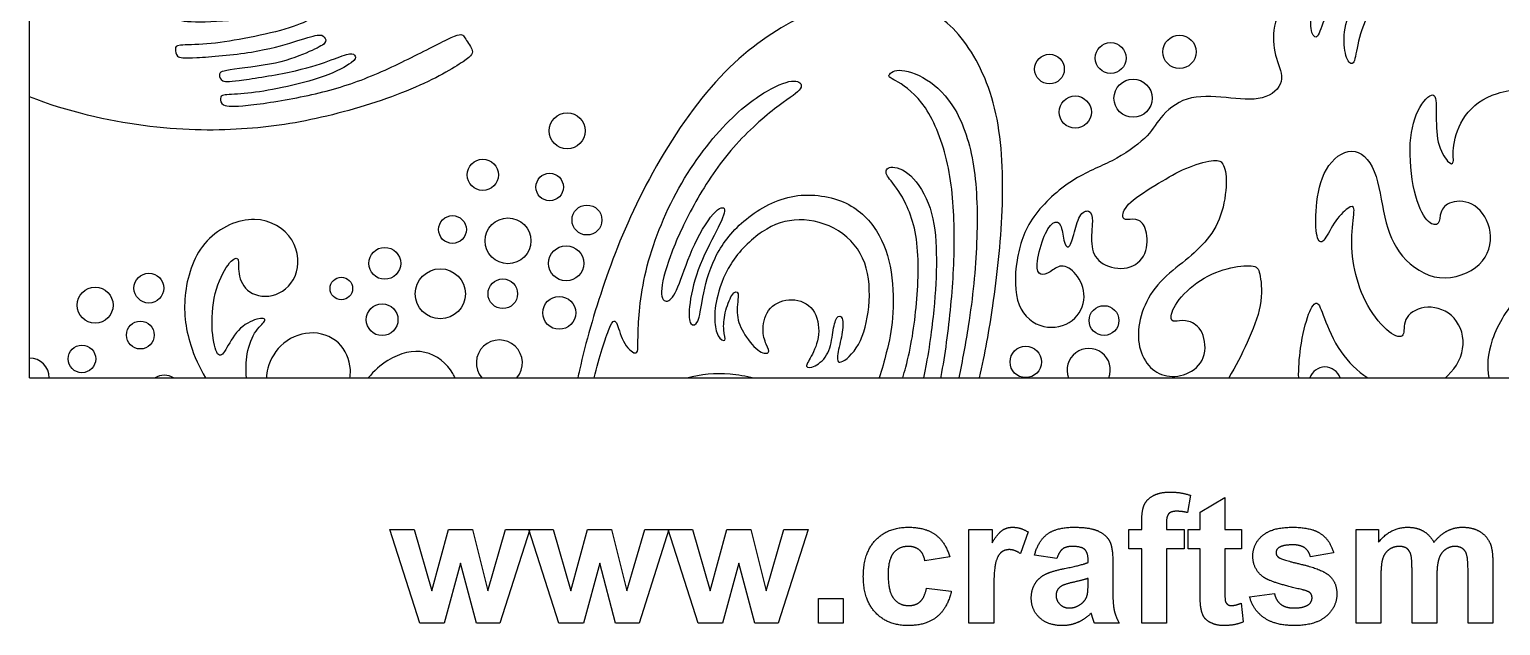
# Model space of a CAD drawing. Header units: millimetres. Extents: x -68 to 108, y -111 to 119.
# Drawn here: x -68 to 11.5, y -109 to -76.8 of the extents above; entities that cross this region are included whole.
import ezdxf

# ---------------------------------------------------------------- set-up
doc = ezdxf.new("R2010")
doc.units = ezdxf.units.MM
doc.header["$MEASUREMENT"] = 0
doc.layers.add('Layer 03', color=5, linetype='Continuous')

msp = doc.modelspace()

# ---------------------------------------------------------------- linework, layer by layer
at = {"layer": 'Layer 03'}
for p, q in [((-67.991, -95.654), (-67.991, 119.16)), ((-67.991, -95.654), (108.366, -95.654)), ((-5.27, -101.996), (-5.422, -102.935)), ((-4.752, -102.903), (-3.412, -102.125)), ((-3.412, -102.125), (-3.412, -103.854)), ((-4.752, -103.854), (-4.752, -102.903)), ((-46.909, -108.909), (-48.523, -103.854)), ((-48.523, -103.854), (-47.212, -103.854)), ((-47.212, -103.854), (-46.255, -107.167)), ((-46.255, -107.167), (-45.357, -103.854)), ((-45.357, -103.854), (-44.059, -103.854)), ((-44.059, -103.854), (-43.23, -107.167)), ((-43.23, -107.167), (-42.271, -103.854)), ((-40.962, -103.854), (-42.573, -108.909)), ((-42.271, -103.854), (-40.962, -103.854)), ((-39.39, -108.909), (-41.005, -103.854)), ((-41.005, -103.854), (-39.693, -103.854)), ((-39.693, -103.854), (-38.736, -107.167)), ((-38.736, -107.167), (-37.839, -103.854)), ((-37.839, -103.854), (-36.54, -103.854)), ((-36.54, -103.854), (-35.712, -107.167)), ((-35.712, -107.167), (-34.752, -103.854)), ((-33.443, -103.854), (-35.055, -108.909)), ((-34.752, -103.854), (-33.443, -103.854)), ((-31.871, -108.909), (-33.486, -103.854)), ((-33.486, -103.854), (-32.175, -103.854)), ((-32.175, -103.854), (-31.218, -107.167)), ((-31.218, -107.167), (-30.32, -103.854)), ((-30.32, -103.854), (-29.022, -103.854)), ((-29.022, -103.854), (-28.193, -107.167)), ((-28.193, -107.167), (-27.234, -103.854)), ((-25.925, -103.854), (-27.536, -108.909)), ((-27.234, -103.854), (-25.925, -103.854)), ((-17.24, -108.909), (-17.24, -103.854)), ((-17.24, -103.854), (-15.986, -103.854)), ((-15.986, -103.854), (-15.986, -104.567)), ((-14.042, -103.978), (-14.453, -105.151)), ((-8.598, -103.854), (-7.906, -103.854)), ((-8.598, -104.891), (-8.598, -103.854)), ((-7.906, -103.854), (-7.906, -103.475)), ((-6.567, -103.504), (-6.567, -103.854)), ((-6.567, -103.854), (-5.616, -103.854)), ((-5.616, -103.854), (-5.616, -104.891)), ((-5.4, -104.891), (-5.4, -103.854)), ((-5.4, -103.854), (-4.752, -103.854)), ((-3.412, -103.854), (-2.505, -103.854)), ((-2.505, -103.854), (-2.505, -104.891)), ((3.674, -103.854), (4.884, -103.854)), ((3.674, -108.909), (3.674, -103.854)), ((4.884, -103.854), (4.884, -104.539)), ((-7.906, -104.891), (-8.598, -104.891)), ((-7.906, -108.909), (-7.906, -104.891)), ((-5.616, -104.891), (-6.567, -104.891)), ((-6.567, -104.891), (-6.567, -108.909)), ((-4.752, -104.891), (-5.4, -104.891)), ((-4.752, -107.119), (-4.752, -104.891)), ((-2.505, -104.891), (-3.412, -104.891)), ((-3.412, -104.891), (-3.412, -106.978)), ((-44.699, -105.658), (-45.583, -108.909)), ((-43.843, -108.909), (-44.699, -105.658)), ((-37.181, -105.658), (-38.064, -108.909)), ((-36.325, -108.909), (-37.181, -105.658)), ((-29.662, -105.658), (-30.545, -108.909)), ((-28.806, -108.909), (-29.662, -105.658)), ((-18.277, -105.323), (-19.616, -105.539)), ((-12.486, -105.409), (-13.696, -105.236)), ((-10.801, -105.625), (-10.801, -105.489)), ((-9.462, -105.676), (-9.462, -107.243)), ((2.464, -105.107), (1.211, -105.323)), ((11.063, -105.667), (11.063, -108.909)), ((-10.801, -106.756), (-10.801, -106.489)), ((5.014, -106.452), (5.014, -108.909)), ((6.699, -108.909), (6.699, -106.138)), ((8.038, -106.48), (8.038, -108.909)), ((9.723, -108.909), (9.723, -106.018)), ((-19.53, -107.008), (-18.19, -107.181)), ((-25.363, -108.909), (-25.363, -107.57)), ((-25.363, -107.57), (-24.023, -107.57)), ((-24.023, -107.57), (-24.023, -108.909)), ((-15.9, -107.345), (-15.9, -108.909)), ((-2.527, -107.831), (-2.419, -108.844)), ((-2.073, -107.483), (-0.733, -107.31)), ((-45.583, -108.909), (-46.909, -108.909)), ((-42.573, -108.909), (-43.843, -108.909)), ((-38.064, -108.909), (-39.39, -108.909)), ((-35.055, -108.909), (-36.325, -108.909)), ((-30.545, -108.909), (-31.871, -108.909)), ((-27.536, -108.909), (-28.806, -108.909)), ((-24.023, -108.909), (-25.363, -108.909)), ((-15.9, -108.909), (-17.24, -108.909)), ((-9.116, -108.909), (-10.456, -108.909)), ((-6.567, -108.909), (-7.906, -108.909)), ((5.014, -108.909), (3.674, -108.909)), ((8.038, -108.909), (6.699, -108.909)), ((11.063, -108.909), (9.723, -108.909))]:
    msp.add_line(p, q, dxfattribs=at)
for centre, radius in [((-9.581, -78.371), 0.833), ((-5.863, -78.035), 0.902), ((-12.886, -78.965), 0.801), ((-8.368, -80.54), 1.033), ((-11.492, -81.289), 0.868), ((-38.946, -82.301), 0.973), ((-43.498, -84.683), 0.845), ((-39.887, -85.34), 0.741), ((-37.871, -87.122), 0.809), ((-45.137, -87.636), 0.751), ((-42.138, -88.247), 1.239), ((-48.796, -89.465), 0.862), ((-38.996, -89.466), 0.949), ((-45.793, -91.107), 1.351), ((-61.536, -90.802), 0.806), ((-51.141, -90.825), 0.61), ((-42.419, -91.108), 0.799), ((-64.442, -91.725), 0.97), ((-39.371, -92.139), 0.89), ((-48.936, -92.514), 0.856), ((-9.941, -92.555), 0.804), ((-61.998, -93.339), 0.751), ((-65.155, -94.627), 0.746), ((-14.167, -94.79), 0.85)]:
    msp.add_circle(centre, radius, dxfattribs=at)
for centre, radius, start, end in [((-42.605, -94.847), 1.244, 319.61609, 220.38391), ((-10.766, -95.227), 1.167, 338.56474, 201.43526), ((-67.991, -95.654), 1.074, 0, 90), ((1.994, -95.932), 0.867, 18.68857, 161.31143), ((-60.705, -96.436), 0.929, 57.3631, 122.6369)]:
    msp.add_arc(centre, radius, start, end, dxfattribs=at)
for points, knots in [([(-67.991, -58.388), (-66.953, -58.221), (-65.883, -58.12), (-64.774, -58.112), (-63.548, -58.103), (-61, -58.313), (-55.989, -59.765), (-47.142, -64.595), (-47.243, -64.83), (-47.712, -65.601), (-48.416, -65.232), (-52.004, -63.254), (-53.882, -62.214), (-54.05, -62.315), (-54.218, -62.785), (-52.507, -63.623), (-51.568, -64.26), (-51.87, -64.729), (-52.541, -64.495), (-54.922, -63.355), (-56.8, -62.449), (-57.839, -61.98), (-57.906, -62.416), (-57.532, -62.724), (-55.596, -63.582), (-53.154, -64.77), (-53.088, -64.88), (-53.33, -65.32), (-53.55, -65.232), (-55.882, -64.286), (-58.104, -63.362), (-58.698, -63.186), (-59.182, -63.56), (-59.072, -63.78), (-57.136, -64.462), (-54.1, -65.65), (-53.748, -65.826), (-54.056, -66.398), (-54.32, -66.398), (-56.63, -65.562), (-59.402, -64.44), (-59.71, -64.33), (-60.062, -64.946), (-59.446, -65.122), (-55.926, -66.508), (-53.946, -67.344), (-54.034, -67.586), (-54.298, -68.07), (-55.024, -67.718), (-57.576, -66.574), (-58.808, -66.046), (-58.896, -66.178), (-59.094, -66.574), (-58.038, -66.86), (-56.094, -67.752), (-54.796, -68.566), (-54.686, -68.918), (-55.214, -68.94), (-56.468, -68.478), (-58.8, -67.686), (-60.538, -67.223), (-60.802, -67.487), (-61.044, -67.884), (-60.296, -68.148), (-58.272, -68.742), (-55.698, -69.358), (-54.774, -69.71), (-55.17, -70.304), (-56.644, -70.04), (-58.602, -69.93), (-61.066, -69.226), (-61.594, -69.116), (-61.814, -69.688), (-61.55, -69.996), (-59.944, -70.348), (-56.216, -70.849), (-54.773, -70.742), (-54.702, -71.562), (-55.45, -71.615), (-59.19, -71.578), (-62.006, -71.116), (-62.116, -71.314), (-62.226, -71.732), (-61.72, -71.908), (-59.564, -72.304), (-56.396, -72.326), (-54.547, -72.062), (-54.349, -72.326), (-54.129, -72.832), (-55.229, -73.206), (-57.518, -73.646), (-60.378, -73.69), (-62.82, -73.36), (-62.886, -73.558), (-63.018, -74.174), (-62.49, -74.416), (-57.708, -74.98), (-54.801, -74.572), (-53.063, -74.083), (-52.819, -74.382), (-52.71, -74.898), (-56.214, -75.55), (-58.441, -75.686), (-60.017, -75.577), (-60.125, -75.822), (-60.234, -76.392), (-58.387, -76.447), (-55.399, -76.202), (-53.552, -75.93), (-52.764, -75.632), (-52.683, -75.822), (-52.601, -76.229), (-54.014, -76.827), (-56.458, -77.343), (-58.468, -77.669), (-60.098, -77.642), (-60.098, -77.832), (-60.098, -78.348), (-59.446, -78.402), (-55.752, -78.103), (-53.552, -77.452), (-52.275, -77.044), (-52.058, -77.207), (-51.868, -77.56), (-52.737, -77.968), (-54.455, -78.713), (-57.667, -79.021), (-57.755, -79.241), (-57.667, -79.681), (-56.853, -79.637), (-53.333, -79.065), (-51.551, -78.427), (-50.56, -78.053), (-50.362, -78.251), (-50.362, -78.537), (-51.903, -79.395), (-54.455, -80.011), (-56.259, -80.319), (-57.645, -80.341), (-57.667, -80.495), (-57.689, -80.979), (-56.589, -81.023), (-53.047, -80.473), (-50.076, -79.659), (-47.102, -78.232), (-44.63, -76.928), (-44.549, -77.2), (-43.978, -77.961), (-44.087, -78.341), (-47.048, -80.079), (-52.018, -81.655), (-56.399, -82.327), (-61.466, -82.261), (-65.901, -81.286), (-67.991, -80.466)], [310.547403, 310.547403, 310.547403, 310.547403, 312.25916, 312.25916, 312.25916, 314.151639, 316.044119, 317.936599, 319.829079, 321.721558, 323.614038, 325.506518, 327.398998, 329.291477, 331.183957, 333.076437, 334.968917, 336.861396, 338.753876, 340.646356, 342.538836, 344.431315, 346.323795, 348.216275, 350.108755, 352.001234, 353.893714, 355.786194, 357.678674, 359.571153, 361.463633, 363.356113, 365.248593, 367.141072, 369.033552, 370.926032, 372.818512, 374.710991, 376.603471, 378.495951, 380.388431, 382.280911, 384.17339, 386.06587, 387.95835, 389.85083, 391.743309, 393.635789, 395.528269, 397.420749, 399.313228, 401.205708, 403.098188, 404.990668, 406.883147, 408.775627, 410.668107, 412.560587, 414.453066, 416.345546, 418.238026, 420.130506, 422.022985, 423.915465, 425.807945, 427.700425, 429.592904, 431.485384, 433.377864, 435.270344, 437.162823, 439.055303, 440.947783, 442.840263, 444.732742, 446.625222, 448.517702, 450.410182, 452.302661, 454.195141, 456.087621, 457.980101, 459.87258, 461.76506, 463.65754, 465.55002, 467.442499, 469.334979, 471.227459, 473.119939, 475.012419, 476.904898, 478.797378, 480.689858, 482.582338, 484.474817, 486.367297, 488.259777, 490.152257, 492.044736, 493.937216, 495.829696, 497.722176, 499.614655, 501.507135, 503.399615, 505.292095, 507.184574, 509.077054, 510.969534, 512.862014, 514.754493, 516.646973, 518.539453, 520.431933, 522.324412, 524.216892, 526.109372, 528.001852, 529.894331, 531.786811, 533.679291, 535.571771, 537.46425, 539.35673, 541.24921, 543.14169, 545.034169, 546.926649, 548.819129, 550.711609, 552.604088, 554.496568, 556.389048, 558.281528, 560.174007, 562.066487, 563.958967, 565.851447, 567.743927, 569.636406, 571.528886, 573.421366, 575.313846, 577.206325, 579.098805, 580.991285, 582.883765, 584.776244, 586.668724, 588.561204, 590.453684, 592.346163, 594.132261, 594.132261, 594.132261, 594.132261]), ([(39.72, -95.654), (39.258, -93.9), (37.781, -90.282), (33.611, -85.196), (28.125, -82.312), (24.774, -82.076), (22.527, -81.997), (22.803, -81.208), (24.459, -80.617), (28.953, -81.405), (33.802, -83.258), (36.996, -86.176), (40.068, -90.878), (41.293, -94.879), (41.864, -96.063), (42.232, -95.369), (41.701, -91.653), (39.864, -87.489), (36.823, -83.492), (33.305, -81.365), (30.523, -80.383), (31.341, -79.851), (33.673, -80.26), (38.582, -83.246), (41.036, -86.969), (42.386, -90.937), (43.082, -91.101), (42.877, -88.073), (40.914, -83.655), (36.864, -79.81), (32.978, -77.683), (29.337, -77.151), (27.741, -77.887), (24.878, -77.724), (23.156, -76.804), (21.989, -75.252), (21.268, -74.179), (20.547, -73.106), (18.831, -70.366), (16.355, -68.337), (12.642, -67.347), (9.573, -67.792), (7.147, -68.832), (5.809, -70.119), (5.767, -71.258), (6.46, -70.416), (7.698, -69.723), (9.381, -69.673), (9.827, -70.069), (8.332, -70.317), (6.542, -71.208), (5.799, -72.644), (6.492, -72.693), (7.829, -71.901), (9.463, -71.802), (10.403, -72.198), (9.166, -72.594), (6.242, -73.337), (4.337, -75.713), (3.737, -77.562), (3.597, -78.819), (3.178, -78.609), (2.934, -77.388), (3.248, -75.747), (4.504, -74.386), (4.155, -74.107), (2.864, -74.735), (1.922, -76.166), (1.607, -77.492), (1.189, -77.004), (1.224, -75.782), (1.956, -74.526), (3.283, -73.653), (2.794, -73.479), (1.258, -73.793), (-0.242, -75.119), (-0.906, -76.899), (-0.696, -78.435), (-0.068, -79.656), (-1.255, -80.738), (-3.314, -80.494), (-5.59, -80.349), (-7.023, -81.642), (-7.513, -82.656), (-9.484, -84.019), (-11.603, -84.764), (-13.996, -86.913), (-14.762, -89.236), (-14.793, -91.965), (-13.229, -93.13), (-11.481, -92.732), (-10.806, -91.26), (-11.419, -89.91), (-12.278, -89.45), (-12.861, -89.972), (-13.413, -90.156), (-13.658, -89.696), (-13.259, -88.009), (-12.677, -87.119), (-12.217, -87.273), (-12.155, -88.285), (-11.849, -88.806), (-11.573, -87.948), (-11.297, -86.782), (-10.714, -86.506), (-10.499, -87.058), (-10.714, -88.469), (-10.285, -89.512), (-8.813, -89.91), (-7.617, -89.205), (-7.561, -87.706), (-8.023, -86.998), (-8.744, -87.143), (-9.004, -87.027), (-8.773, -86.205), (-6.903, -85.089), (-5.555, -84.272), (-3.963, -83.827), (-3.475, -83.956), (-3.26, -84.96), (-3.533, -86.968), (-4.448, -88.38), (-5.663, -89.407), (-7.151, -90.563), (-7.971, -92.095), (-8.19, -93.686), (-7.694, -94.955), (-6.745, -95.641), (-5.476, -95.568), (-4.366, -94.678), (-4.527, -93.029), (-5.403, -92.489), (-6.03, -92.606), (-6.424, -92.606), (-6.176, -91.643), (-4.79, -90.268), (-3.025, -89.611), (-1.698, -89.538), (-1.494, -89.947), (-1.334, -91.685), (-2.185, -93.747), (-2.818, -95.044), (-3.205, -95.654)], [651.416788, 651.416788, 651.416788, 651.416788, 653.183736, 655.436094, 657.688451, 659.940809, 662.193167, 664.445525, 666.697882, 668.95024, 671.202598, 673.454955, 675.707313, 677.959671, 680.212029, 682.464386, 684.716744, 686.969102, 689.221459, 691.473817, 693.726175, 695.978533, 698.23089, 700.483248, 702.735606, 704.987963, 707.240321, 709.492679, 711.745037, 713.997394, 716.249752, 718.50211, 720.754467, 723.006825, 725.259183, 727.511541, 727.511541, 727.511541, 729.763898, 732.016256, 734.268614, 736.520971, 738.773329, 741.025687, 743.278044, 745.530402, 747.78276, 750.035118, 752.287475, 754.539833, 756.792191, 759.044548, 761.296906, 763.549264, 765.801622, 768.053979, 770.306337, 772.558695, 774.811052, 777.06341, 779.315768, 781.568126, 783.820483, 786.072841, 788.325199, 790.577556, 792.829914, 795.082272, 797.33463, 799.586987, 801.839345, 804.091703, 806.34406, 808.596418, 810.848776, 813.101134, 815.353491, 817.605849, 819.858207, 822.110564, 824.362922, 826.61528, 828.867637, 831.119995, 833.372353, 835.624711, 837.877068, 840.129426, 842.381784, 844.634141, 846.886499, 849.138857, 851.391215, 853.643572, 855.89593, 858.148288, 860.400645, 862.653003, 864.905361, 867.157719, 869.410076, 871.662434, 873.914792, 876.167149, 878.419507, 880.671865, 882.924223, 885.17658, 887.428938, 889.681296, 891.933653, 894.186011, 896.438369, 898.690727, 900.943084, 903.195442, 905.4478, 907.700157, 909.952515, 912.204873, 914.45723, 916.709588, 918.961946, 921.214304, 923.466661, 925.719019, 927.971377, 930.223734, 932.476092, 934.72845, 936.980808, 939.233165, 941.485523, 943.737881, 945.990238, 948.242596, 950.494954, 952.747312, 954.999669, 957.252027, 959.504385, 961.732107, 961.732107, 961.732107, 961.732107]), ([(-16.662, -95.654), (-16.36, -94.311), (-15.888, -91.687), (-15.313, -86.645), (-15.495, -81.126), (-17.396, -77.12), (-19.996, -75.169), (-23.206, -74.966), (-27.067, -76.266), (-31.252, -79.517), (-34.948, -85.334), (-37.056, -90.607), (-37.973, -93.86), (-38.337, -95.514), (-38.367, -95.654)], [428.549719, 428.549719, 428.549719, 428.549719, 430.915296, 433.677574, 436.439851, 439.202129, 441.964406, 444.726684, 447.488962, 450.251239, 453.013517, 455.775794, 458.538072, 458.794188, 458.794188, 458.794188, 458.794188]), ([(-18.75, -95.654), (-18.745, -95.626), (-18.529, -94.464), (-18.152, -91.721), (-17.951, -87.827), (-18.227, -84.009), (-19.509, -80.731), (-21.274, -79.481), (-21.715, -79.408), (-21.201, -78.856), (-19.509, -79.371), (-17.891, -80.915), (-16.825, -84.004), (-16.731, -88.323), (-17.113, -92.146), (-17.593, -94.711), (-17.788, -95.654)], [370.077322, 370.077322, 370.077322, 370.077322, 370.14519, 372.907468, 375.669745, 378.432023, 381.194301, 383.956578, 386.718856, 389.481133, 392.243411, 395.005688, 397.767966, 400.530243, 403.292521, 404.899996, 404.899996, 404.899996, 404.899996]), ([(-37.48, -95.654), (-37.192, -94.508), (-36.531, -92.382), (-36.25, -92.583), (-35.918, -93.909), (-35.048, -94.572), (-35.173, -93.619), (-34.893, -89.76), (-32.929, -84.949), (-29.925, -81.236), (-27.474, -79.688), (-26.356, -79.516), (-26.141, -80.075), (-27.517, -80.849), (-30.226, -83.257), (-32.204, -86.353), (-33.494, -89.192), (-34.01, -91.256), (-33.537, -91.686), (-32.978, -90.998), (-32.29, -88.718), (-30.957, -86.439), (-30.226, -86.353), (-30.785, -87.557), (-31.994, -89.836), (-32.415, -92.006), (-32.325, -92.88), (-31.813, -92.789), (-31.728, -91.907), (-31.612, -91.297), (-31.495, -90.687), (-31.115, -89.129), (-29.576, -87.104), (-26.924, -85.536), (-23.788, -85.935), (-22.078, -87.617), (-21.308, -89.841), (-21.308, -92.607), (-21.6, -93.971), (-21.939, -95.198), (-22.079, -95.654)], [199.144191, 199.144191, 199.144191, 199.144191, 201.64626, 204.408538, 207.170816, 209.933093, 212.695371, 215.457648, 218.219926, 220.982203, 223.744481, 226.506758, 229.269036, 232.031313, 234.793591, 237.555868, 240.318146, 243.080424, 245.842701, 248.604979, 251.367256, 254.129534, 256.891811, 259.654089, 262.416366, 265.178644, 267.940921, 270.703199, 273.465476, 273.465476, 273.465476, 276.227754, 278.990032, 281.752309, 284.514587, 287.276864, 290.039142, 292.801419, 295.563697, 297.297855, 297.297855, 297.297855, 297.297855]), ([(8.487, -95.654), (8.535, -95.614), (9.085, -95.133), (9.741, -93.842), (8.989, -92.055), (7.264, -91.647), (6.136, -92.463), (6.386, -93.529), (5.54, -93.403), (4.192, -91.804), (3.524, -89.813), (3.369, -87.896), (3.678, -86.319), (3.307, -86.35), (2.426, -87.246), (1.914, -88.452), (1.512, -88.236), (1.45, -86.472), (1.881, -84.217), (3.479, -82.988), (4.831, -84.217), (5.139, -87.106), (5.969, -89.166), (8.12, -90.641), (10.671, -89.688), (11.163, -87.721), (10.179, -86.092), (8.673, -86.061), (8.182, -86.676), (8.212, -87.414), (7.628, -87.414), (6.829, -86.123), (6.457, -83.117), (6.913, -81.08), (8.007, -79.955), (8.007, -81.262), (8.007, -83.025), (8.676, -84.12), (9.011, -84.12), (8.828, -83.238), (9.406, -81.384), (11.078, -80.107), (14.143, -79.874), (16.963, -81.403), (17.948, -83.816), (17.54, -86.67), (15.558, -88.369), (12.435, -90.908), (10.828, -93.582), (10.733, -95.046), (10.84, -95.654)], [326.380137, 326.380137, 326.380137, 326.380137, 326.591868, 328.844226, 331.096583, 333.348941, 335.601299, 337.853657, 340.106014, 342.358372, 344.61073, 346.863087, 349.115445, 351.367803, 353.620161, 355.872518, 358.124876, 360.377234, 362.629591, 364.881949, 367.134307, 369.386665, 371.639022, 373.89138, 376.143738, 378.396095, 380.648453, 382.900811, 385.153169, 387.405526, 389.657884, 391.910242, 394.162599, 396.414957, 398.667315, 400.919672, 403.17203, 405.424388, 407.676746, 409.929103, 412.181461, 414.433819, 416.686176, 418.938534, 421.190892, 423.44325, 425.695607, 427.947965, 430.200323, 432.219295, 432.219295, 432.219295, 432.219295]), ([(-20.815, -95.654), (-20.758, -95.466), (-20.396, -94.206), (-19.999, -91.715), (-19.884, -87.689), (-21.105, -85.278), (-21.837, -84.668), (-21.624, -84.118), (-20.372, -84.484), (-19.182, -86.377), (-18.938, -88.91), (-19.06, -91.504), (-19.341, -93.861), (-19.64, -95.404), (-19.69, -95.654)], [311.643444, 311.643444, 311.643444, 311.643444, 312.137362, 314.89964, 317.661917, 320.424195, 323.186472, 325.94875, 328.711027, 331.473305, 334.235582, 336.99786, 339.760137, 340.281417, 340.281417, 340.281417, 340.281417]), ([(-56.258, -95.654), (-56.307, -95.236), (-56.279, -94.208), (-55.782, -92.997), (-55.05, -92.475), (-55.607, -92.37), (-56.792, -92.963), (-57.42, -94.287), (-57.838, -94.636), (-58.187, -93.241), (-58.074, -91.003), (-57.22, -89.324), (-56.62, -89.042), (-56.761, -89.819), (-56.408, -91.055), (-54.862, -91.443), (-53.38, -90.348), (-53.465, -88.053), (-55.69, -86.641), (-58.726, -87.947), (-59.786, -91.09), (-59.505, -93.55), (-58.816, -95.088), (-58.482, -95.654)], [84.029776, 84.029776, 84.029776, 84.029776, 85.419536, 87.094429, 88.769321, 90.444214, 92.119107, 93.794, 95.468893, 97.143786, 98.818679, 100.493571, 102.168464, 103.843357, 105.51825, 107.193143, 108.868036, 110.542929, 112.217821, 113.892714, 115.567607, 117.2425, 118.324834, 118.324834, 118.324834, 118.324834]), ([(0.576, -95.654), (0.563, -95.179), (0.659, -93.805), (1.119, -91.992), (1.589, -91.365), (1.871, -92.243), (2.684, -94.23), (3.732, -95.286), (4.311, -95.654)], [309.12823, 309.12823, 309.12823, 309.12823, 310.825364, 313.077722, 315.330079, 317.582437, 319.834795, 321.817363, 321.817363, 321.817363, 321.817363]), ([(-50.679, -95.654), (-50.665, -95.566), (-50.605, -94.985), (-50.967, -93.756), (-52.621, -92.995), (-54.387, -93.624), (-55.09, -94.811), (-55.18, -95.485), (-55.191, -95.654)], [70.036035, 70.036035, 70.036035, 70.036035, 70.3455, 72.020393, 73.695286, 75.370179, 77.045071, 77.628807, 77.628807, 77.628807, 77.628807]), ([(-44.996, -95.654), (-45.029, -95.576), (-45.34, -94.946), (-46.567, -93.955), (-48.397, -94.412), (-49.381, -95.281), (-49.692, -95.654)], [26.564726, 26.564726, 26.564726, 26.564726, 26.798286, 28.473179, 30.148071, 31.14118, 31.14118, 31.14118, 31.14118]), ([(-32.48, -95.654), (-31.725, -95.441), (-30.526, -95.331), (-29.291, -95.546), (-28.87, -95.654)], [2.109011, 2.109011, 2.109011, 2.109011, 3.123504, 3.661561, 3.661561, 3.661561, 3.661561])]:
    msp.add_open_spline(points, degree=3, knots=knots, dxfattribs=at)
for points, degree in [([(-30.857, -91.396), (-30.74, -90.879), (-30.291, -89.441), (-28.403, -87.553), (-26.488, -86.906), (-24.141, -87.499), (-22.631, -89.333), (-22.55, -91.868), (-23.089, -94.026), (-24.33, -95.078), (-24.384, -94.431), (-24.06, -93.298), (-24.006, -92.273), (-24.411, -92.273), (-24.6, -93.136), (-24.734, -94.377), (-25.597, -95.132), (-26.164, -95.105), (-25.786, -94.619), (-25.22, -93.352), (-25.517, -91.814), (-26.784, -91.248), (-28.133, -91.76), (-28.456, -93.082), (-28.187, -93.891), (-27.917, -94.377), (-28.618, -94.323), (-29.508, -93.163), (-29.859, -92.165), (-29.589, -90.87), (-30.048, -91.032), (-30.452, -92.165), (-30.533, -93.109), (-30.291, -93.783), (-30.857, -93.487), (-30.992, -92.543), (-30.974, -91.913), (-30.857, -91.396)], 3), ([(-7.773, -102.528), (-7.639, -102.216), (-7.28, -102.019)], 2), ([(-7.28, -102.019), (-6.921, -101.823), (-6.372, -101.823)], 2), ([(-6.372, -101.823), (-5.81, -101.823), (-5.27, -101.996)], 2), ([(-7.906, -103.475), (-7.906, -102.841), (-7.773, -102.528)], 2), ([(-6.442, -102.993), (-6.567, -103.126), (-6.567, -103.504)], 2), ([(-6.029, -102.86), (-6.317, -102.86), (-6.442, -102.993)], 2), ([(-5.422, -102.935), (-5.738, -102.86), (-6.029, -102.86)], 2), ([(-22.287, -104.425), (-21.63, -103.724), (-20.511, -103.724)], 2), ([(-20.511, -103.724), (-19.594, -103.724), (-19.054, -104.119)], 2), ([(-15.986, -104.567), (-15.681, -104.061), (-15.438, -103.893)], 2), ([(-15.438, -103.893), (-15.194, -103.724), (-14.885, -103.724)], 2), ([(-14.885, -103.724), (-14.447, -103.724), (-14.042, -103.978)], 2), ([(-13.696, -105.236), (-13.496, -104.465), (-13.005, -104.095)], 2), ([(-13.005, -104.095), (-12.515, -103.724), (-11.549, -103.724)], 2), ([(-11.549, -103.724), (-10.671, -103.724), (-10.242, -103.936)], 2), ([(-10.242, -103.936), (-9.812, -104.149), (-9.637, -104.476)], 2), ([(-1.381, -104.175), (-0.862, -103.724), (0.227, -103.724)], 2), ([(0.227, -103.724), (1.265, -103.724), (1.769, -104.073)], 2), ([(1.769, -104.073), (2.274, -104.423), (2.464, -105.107)], 2), ([(4.884, -104.539), (5.544, -103.724), (6.456, -103.724)], 2), ([(6.456, -103.724), (6.94, -103.724), (7.297, -103.926)], 2), ([(7.297, -103.926), (7.653, -104.129), (7.881, -104.539)], 2), ([(7.881, -104.539), (8.212, -104.129), (8.596, -103.926)], 2), ([(8.596, -103.926), (8.979, -103.724), (9.415, -103.724)], 2), ([(9.415, -103.724), (9.969, -103.724), (10.353, -103.951)], 2), ([(10.353, -103.951), (10.736, -104.178), (10.926, -104.616)], 2), ([(-22.943, -106.386), (-22.943, -105.127), (-22.287, -104.425)], 2), ([(-20.52, -104.761), (-21.015, -104.761), (-21.309, -105.112)], 2), ([(-19.915, -104.956), (-20.148, -104.761), (-20.52, -104.761)], 2), ([(-19.054, -104.119), (-18.513, -104.514), (-18.277, -105.323)], 2), ([(-11.657, -104.761), (-11.994, -104.761), (-12.182, -104.905)], 2), ([(-10.981, -104.928), (-11.16, -104.761), (-11.657, -104.761)], 2), ([(-9.637, -104.476), (-9.462, -104.803), (-9.462, -105.676)], 2), ([(-1.9, -105.288), (-1.9, -104.626), (-1.381, -104.175)], 2), ([(-0.495, -104.824), (-0.647, -104.931), (-0.647, -105.101)], 2), ([(0.26, -104.675), (-0.267, -104.675), (-0.495, -104.824)], 2), ([(0.905, -104.842), (0.679, -104.675), (0.26, -104.675)], 2), ([(1.211, -105.323), (1.13, -105.009), (0.905, -104.842)], 2), ([(6.013, -104.761), (5.709, -104.761), (5.466, -104.928)], 2), ([(6.412, -104.866), (6.265, -104.761), (6.013, -104.761)], 2), ([(6.629, -105.185), (6.559, -104.97), (6.412, -104.866)], 2), ([(9.022, -104.761), (8.744, -104.761), (8.5, -104.932)], 2), ([(9.587, -105.047), (9.403, -104.761), (9.022, -104.761)], 2), ([(10.926, -104.616), (11.063, -104.941), (11.063, -105.667)], 2), ([(-21.309, -105.112), (-21.604, -105.463), (-21.604, -106.287)], 2), ([(-19.616, -105.539), (-19.682, -105.152), (-19.915, -104.956)], 2), ([(-15.794, -105.649), (-15.9, -106.054), (-15.9, -107.345)], 2), ([(-15.502, -105.089), (-15.687, -105.244), (-15.794, -105.649)], 2), ([(-15.049, -104.934), (-15.317, -104.934), (-15.502, -105.089)], 2), ([(-14.453, -105.151), (-14.774, -104.934), (-15.049, -104.934)], 2), ([(-12.182, -104.905), (-12.37, -105.049), (-12.486, -105.409)], 2), ([(-12.071, -105.954), (-11.154, -105.778), (-10.801, -105.625)], 2), ([(-10.801, -105.489), (-10.801, -105.096), (-10.981, -104.928)], 2), ([(-1.3, -106.435), (-1.9, -106.022), (-1.9, -105.288)], 2), ([(-0.647, -105.101), (-0.647, -105.246), (-0.514, -105.348)], 2), ([(-0.514, -105.348), (-0.334, -105.483), (0.732, -105.73)], 2), ([(5.119, -105.409), (5.014, -105.723), (5.014, -106.452)], 2), ([(5.466, -104.928), (5.224, -105.094), (5.119, -105.409)], 2), ([(6.699, -106.138), (6.699, -105.399), (6.629, -105.185)], 2), ([(8.147, -105.435), (8.038, -105.766), (8.038, -106.48)], 2), ([(8.5, -104.932), (8.255, -105.104), (8.147, -105.435)], 2), ([(9.723, -106.018), (9.723, -105.266), (9.587, -105.047)], 2), ([(-22.286, -108.335), (-22.943, -107.631), (-22.943, -106.386)], 2), ([(-21.604, -106.287), (-21.604, -107.203), (-21.302, -107.581)], 2), ([(-13.669, -106.78), (-13.469, -106.444), (-13.109, -106.266)], 2), ([(-13.109, -106.266), (-12.749, -106.087), (-12.071, -105.954)], 2), ([(-10.801, -106.489), (-11.048, -106.575), (-11.581, -106.694)], 2), ([(0.754, -107.096), (-0.866, -106.732), (-1.3, -106.435)], 2), ([(0.732, -105.73), (1.797, -105.977), (2.219, -106.331)], 2), ([(2.219, -106.331), (2.637, -106.691), (2.637, -107.333)], 2), ([(-19.872, -107.744), (-19.63, -107.53), (-19.53, -107.008)], 2), ([(-18.19, -107.181), (-18.394, -108.1), (-18.973, -108.569)], 2), ([(-13.869, -107.544), (-13.869, -107.115), (-13.669, -106.78)], 2), ([(-12.279, -106.927), (-12.53, -107.112), (-12.53, -107.398)], 2), ([(-11.581, -106.694), (-12.114, -106.813), (-12.279, -106.927)], 2), ([(-10.851, -107.408), (-10.801, -107.236), (-10.801, -106.756)], 2), ([(-9.462, -107.243), (-9.462, -107.911), (-9.389, -108.229)], 2), ([(-4.709, -108.071), (-4.752, -107.836), (-4.752, -107.119)], 2), ([(-3.412, -106.978), (-3.412, -107.612), (-3.387, -107.717)], 2), ([(1.202, -107.275), (1.102, -107.178), (0.754, -107.096)], 2), ([(1.297, -107.531), (1.297, -107.376), (1.202, -107.275)], 2), ([(-21.302, -107.581), (-21.001, -107.958), (-20.493, -107.958)], 2), ([(-20.493, -107.958), (-20.114, -107.958), (-19.872, -107.744)], 2), ([(-13.421, -108.615), (-13.869, -108.191), (-13.869, -107.544)], 2), ([(-12.53, -107.398), (-12.53, -107.679), (-12.329, -107.884)], 2), ([(-12.329, -107.884), (-12.129, -108.088), (-11.818, -108.088)], 2), ([(-11.818, -108.088), (-11.472, -108.088), (-11.157, -107.85)], 2), ([(-11.157, -107.85), (-10.924, -107.669), (-10.851, -107.408)], 2), ([(-4.524, -108.598), (-4.658, -108.403), (-4.709, -108.071)], 2), ([(-3.387, -107.717), (-3.361, -107.822), (-3.271, -107.89)], 2), ([(-3.271, -107.89), (-3.181, -107.958), (-3.05, -107.958)], 2), ([(-3.05, -107.958), (-2.87, -107.958), (-2.527, -107.831)], 2), ([(-1.287, -108.62), (-1.888, -108.202), (-2.073, -107.483)], 2), ([(-0.733, -107.31), (-0.648, -107.692), (-0.387, -107.89)], 2), ([(-0.387, -107.89), (-0.126, -108.088), (0.344, -108.088)], 2), ([(0.344, -108.088), (0.861, -108.088), (1.122, -107.894)], 2), ([(1.122, -107.894), (1.297, -107.759), (1.297, -107.531)], 2), ([(2.637, -107.333), (2.637, -108.033), (2.058, -108.536)], 2), ([(-20.524, -109.039), (-21.629, -109.039), (-22.286, -108.335)], 2), ([(-18.973, -108.569), (-19.551, -109.039), (-20.524, -109.039)], 2), ([(-12.193, -109.039), (-12.972, -109.039), (-13.421, -108.615)], 2), ([(-11.362, -108.869), (-11.752, -109.039), (-12.193, -109.039)], 2), ([(-10.631, -108.362), (-10.973, -108.7), (-11.362, -108.869)], 2), ([(-10.584, -108.517), (-10.617, -108.399), (-10.631, -108.362)], 2), ([(-10.456, -108.909), (-10.508, -108.777), (-10.584, -108.517)], 2), ([(-9.389, -108.229), (-9.316, -108.547), (-9.116, -108.909)], 2), ([(-4.104, -108.916), (-4.391, -108.793), (-4.524, -108.598)], 2), ([(-2.419, -108.844), (-2.878, -109.039), (-3.461, -109.039)], 2), ([(0.344, -109.039), (-0.687, -109.039), (-1.287, -108.62)], 2), ([(2.058, -108.536), (1.478, -109.039), (0.344, -109.039)], 2), ([(-3.461, -109.039), (-3.817, -109.039), (-4.104, -108.916)], 2)]:
    msp.add_open_spline(points, degree=degree, dxfattribs=at)

doc.saveas('drawing.dxf')
